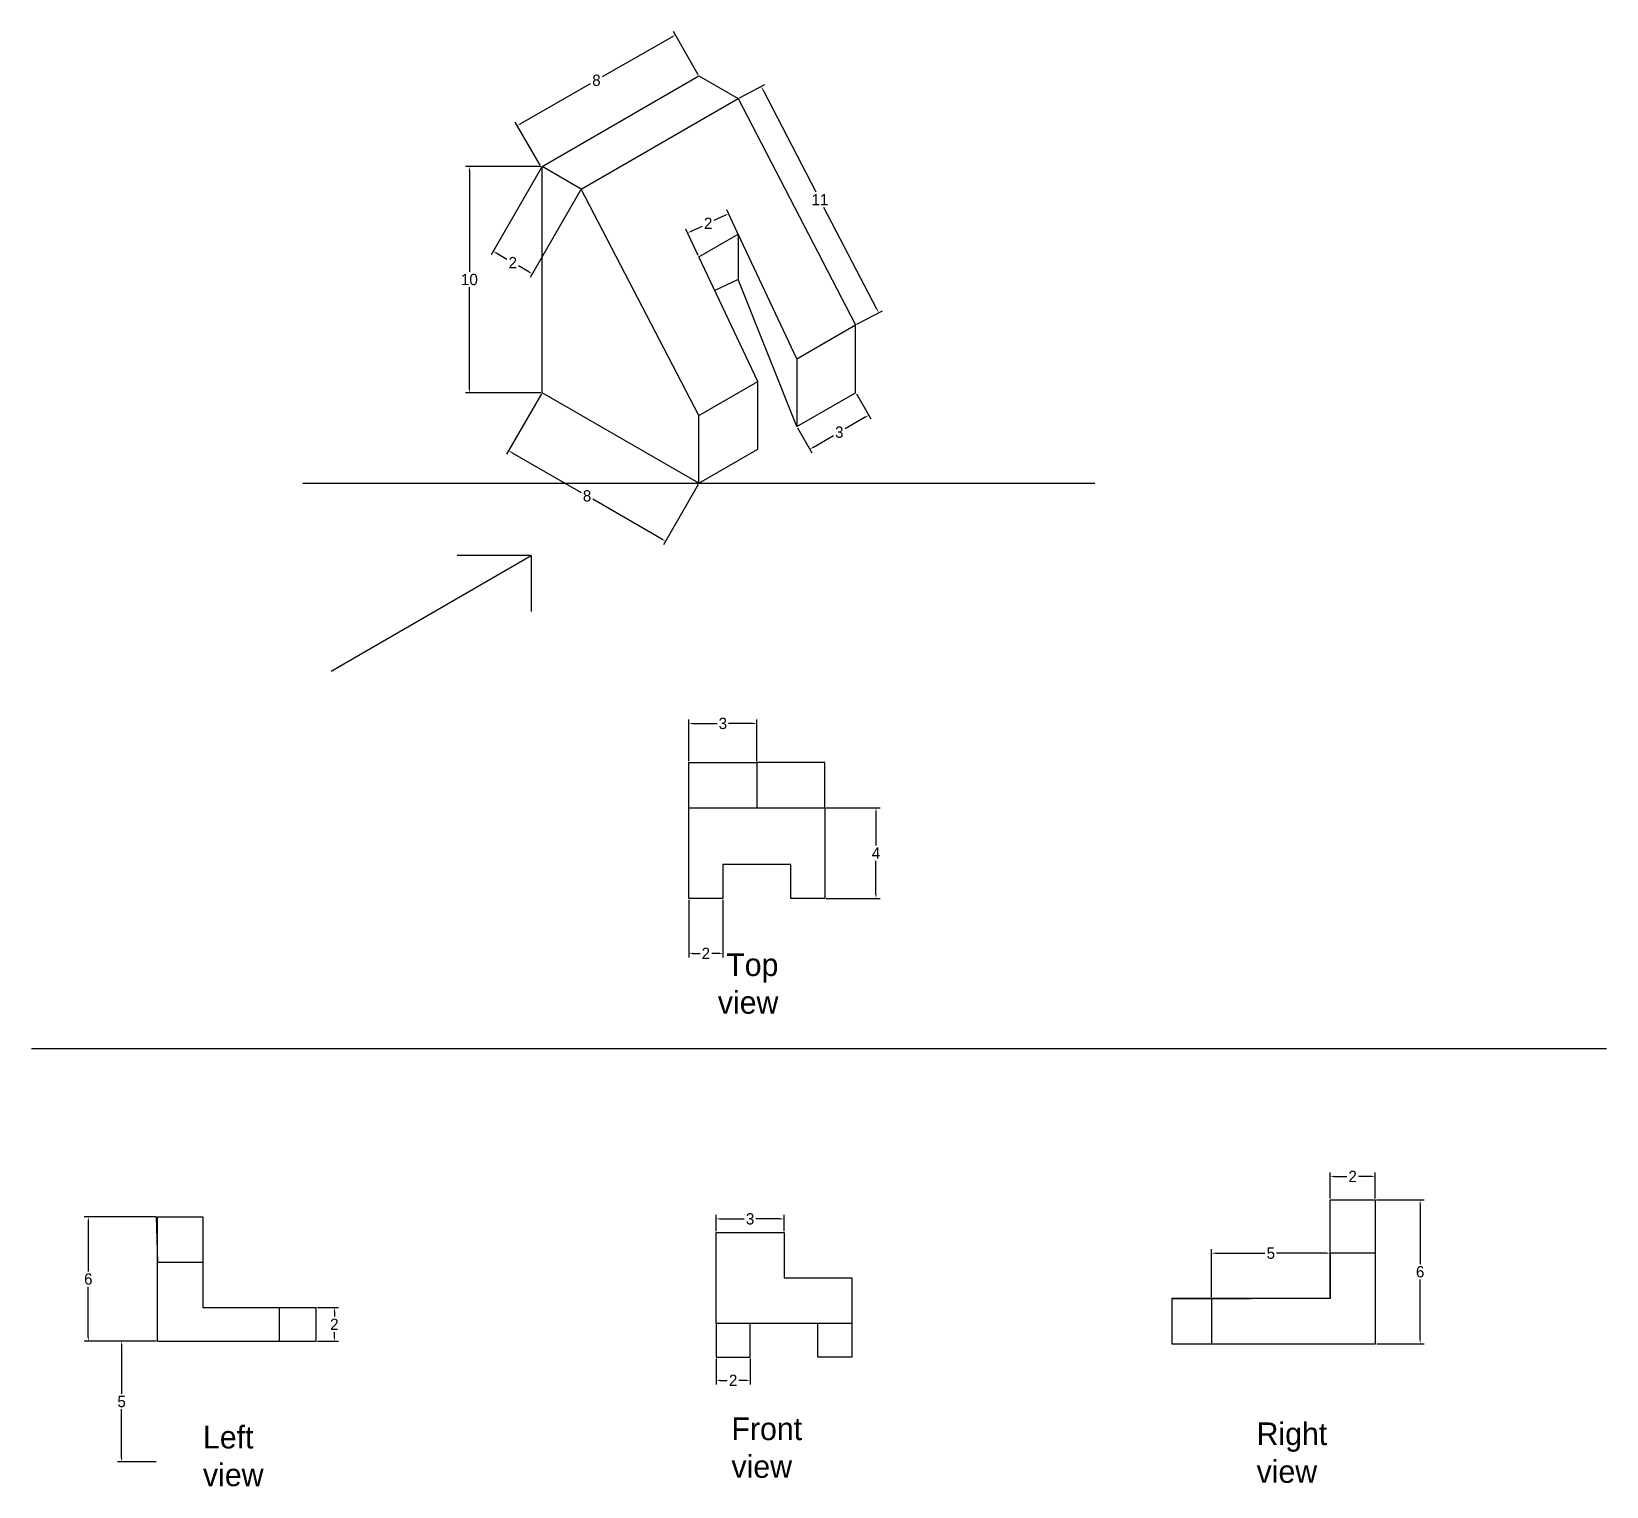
# Model space of a CAD drawing. Header units: inches. Extents: x 30.4 to 100, y -27.3 to 37.
import ezdxf

# ---------------------------------------------------------------- set-up
doc = ezdxf.new("R2010")
doc.units = ezdxf.units.IN
doc.header["$MEASUREMENT"] = 0
doc.dimstyles.get("Standard").update_dxf_attribs({"dimtxt": 0.5, "dimasz": 0.18, "dimexe": 0.18, "dimexo": 0.0625, "dimgap": 0.09, "dimtad": 0, "dimtih": 1, "dimtoh": 1, "dimdec": 0, "dimzin": 0, "dimdsep": 46, "dimtxsty": 'Standard', "dimcen": 0.09, "dimadec": 0, "dimazin": 0, "dimtfac": 1, "dimtdec": 0, "dimtofl": 0, "dimtmove": 0, "dimatfit": 3, "dimfxl": 1, "dimtolj": 1, "dimtzin": 0, "dimarcsym": 0})

# ---------------------------------------------------------------- blocks, each defined once
blk = doc.blocks.new('*D2')
at = {"color": 0, "lineweight": -2}
for p, q in [((52.902, 30.988), (49.571, 30.988)), ((49.751, 30.808), (49.751, 26.328)), ((49.751, 21.168), (49.751, 25.648)), ((52.902, 20.988), (49.571, 20.988))]:
    blk.add_line(p, q, dxfattribs=at)
at = {"color": 0}
for points in [[(49.721, 30.808), (49.781, 30.808), (49.751, 30.988)], [(49.721, 21.168), (49.781, 21.168), (49.751, 20.988)]]:
    blk.add_solid(points, dxfattribs=at)
at = {"layer": 'Defpoints', "color": 0}
for p in [(52.965, 30.988), (49.751, 20.988), (52.965, 20.988)]:
    blk.add_point(p, dxfattribs=at)
at = {"color": 0, "insert": (49.751, 25.988), "char_height": 0.5, "attachment_point": 5}
blk.add_mtext('\\A1;10', dxfattribs=at)
blk = doc.blocks.new('*D3')
at = {"color": 0, "lineweight": -2}
for p, q in [((52.934, 30.934), (50.71, 27.082)), ((54.666, 29.934), (52.442, 26.082)), ((50.956, 27.148), (51.409, 26.886)), ((52.376, 26.328), (51.922, 26.59))]:
    blk.add_line(p, q, dxfattribs=at)
at = {"color": 0}
for points in [[(50.971, 27.174), (50.941, 27.122), (50.8, 27.238)], [(52.391, 26.354), (52.361, 26.302), (52.532, 26.238)]]:
    blk.add_solid(points, dxfattribs=at)
at = {"layer": 'Defpoints', "color": 0}
for p in [(52.965, 30.988), (54.697, 29.988), (52.532, 26.238)]:
    blk.add_point(p, dxfattribs=at)
at = {"color": 0, "insert": (51.666, 26.738), "char_height": 0.5, "attachment_point": 5}
blk.add_mtext('\\A1;2', dxfattribs=at)
blk = doc.blocks.new('*D4')
at = {"color": 0, "lineweight": -2}
for p, q in [((52.934, 20.934), (51.396, 18.271)), ((51.642, 18.337), (54.694, 16.575)), ((59.862, 16.934), (58.324, 14.271)), ((58.258, 14.517), (55.207, 16.279))]:
    blk.add_line(p, q, dxfattribs=at)
at = {"color": 0}
for points in [[(51.657, 18.363), (51.627, 18.311), (51.486, 18.427)], [(58.273, 14.543), (58.243, 14.491), (58.414, 14.427)]]:
    blk.add_solid(points, dxfattribs=at)
at = {"layer": 'Defpoints', "color": 0}
for p in [(52.965, 20.988), (59.893, 16.988), (58.414, 14.427)]:
    blk.add_point(p, dxfattribs=at)
at = {"color": 0, "insert": (54.95, 16.427), "char_height": 0.5, "attachment_point": 5}
blk.add_mtext('\\A1;8', dxfattribs=at)
blk = doc.blocks.new('*D5')
at = {"color": 0, "lineweight": -2}
for p, q in [((59.862, 35.043), (58.77, 36.951)), ((58.703, 36.706), (55.621, 34.942)), ((52.025, 32.884), (55.107, 34.648)), ((52.871, 31.043), (51.779, 32.951))]:
    blk.add_line(p, q, dxfattribs=at)
at = {"color": 0}
for points in [[(58.688, 36.732), (58.718, 36.68), (58.859, 36.795)], [(52.01, 32.91), (52.04, 32.858), (51.869, 32.795)]]:
    blk.add_solid(points, dxfattribs=at)
at = {"layer": 'Defpoints', "color": 0}
for p in [(58.859, 36.795), (59.893, 34.988), (52.902, 30.988)]:
    blk.add_point(p, dxfattribs=at)
at = {"color": 0, "insert": (55.364, 34.795), "char_height": 0.5, "attachment_point": 5}
blk.add_mtext('\\A1;8', dxfattribs=at)
blk = doc.blocks.new('*D6')
at = {"color": 0, "lineweight": -2}
for p, q in [((66.852, 20.934), (67.487, 19.836)), ((67.241, 19.902), (66.354, 19.39)), ((64.254, 19.434), (64.889, 18.336)), ((64.954, 18.582), (65.841, 19.093))]:
    blk.add_line(p, q, dxfattribs=at)
at = {"color": 0}
for points in [[(67.226, 19.928), (67.256, 19.876), (67.397, 19.992)], [(64.939, 18.608), (64.969, 18.556), (64.799, 18.492)]]:
    blk.add_solid(points, dxfattribs=at)
at = {"layer": 'Defpoints', "color": 0}
for p in [(66.821, 20.988), (67.397, 19.992), (64.223, 19.488)]:
    blk.add_point(p, dxfattribs=at)
at = {"color": 0, "insert": (66.098, 19.242), "char_height": 0.5, "attachment_point": 5}
blk.add_mtext('\\A1;3', dxfattribs=at)
blk = doc.blocks.new('*D7')
at = {"color": 0, "lineweight": -2}
for p, q in [((61.046, 28.824), (60.558, 28.595)), ((61.68, 27.898), (61.132, 29.064)), ((59.866, 27.045), (59.318, 28.211)), ((59.558, 28.125), (60.045, 28.354))]:
    blk.add_line(p, q, dxfattribs=at)
at = {"color": 0}
for points in [[(61.033, 28.852), (61.059, 28.797), (61.209, 28.901)], [(59.545, 28.152), (59.57, 28.098), (59.395, 28.048)]]:
    blk.add_solid(points, dxfattribs=at)
at = {"layer": 'Defpoints', "color": 0}
for p in [(61.209, 28.901), (61.707, 27.841), (59.893, 26.988)]:
    blk.add_point(p, dxfattribs=at)
at = {"color": 0, "insert": (60.302, 28.475), "char_height": 0.5, "attachment_point": 5}
blk.add_mtext('\\A1;2', dxfattribs=at)
blk = doc.blocks.new('*D8')
at = {"color": 0, "lineweight": -2}
for p, q in [((61.681, 34.017), (62.806, 34.602)), ((62.73, 34.359), (65.068, 29.859)), ((67.76, 24.679), (65.421, 29.179)), ((66.877, 24.017), (68.003, 24.602))]:
    blk.add_line(p, q, dxfattribs=at)
at = {"color": 0}
for points in [[(62.756, 34.373), (62.703, 34.346), (62.647, 34.519)], [(67.786, 24.693), (67.733, 24.665), (67.843, 24.519)]]:
    blk.add_solid(points, dxfattribs=at)
at = {"layer": 'Defpoints', "color": 0}
for p in [(61.625, 33.988), (67.843, 24.519), (66.821, 23.988)]:
    blk.add_point(p, dxfattribs=at)
at = {"color": 0, "insert": (65.245, 29.519), "char_height": 0.5, "attachment_point": 5}
blk.add_mtext('\\A1;11', dxfattribs=at)
blk = doc.blocks.new('*D12')
at = {"color": 0, "lineweight": -2}
for p, q in [((35.904, -15.432), (32.727, -15.432)), ((32.907, -15.612), (32.907, -17.842)), ((32.907, -20.752), (32.907, -18.522)), ((35.904, -20.932), (32.727, -20.932))]:
    blk.add_line(p, q, dxfattribs=at)
at = {"color": 0}
for points in [[(32.877, -15.612), (32.937, -15.612), (32.907, -15.432)], [(32.877, -20.752), (32.937, -20.752), (32.907, -20.932)]]:
    blk.add_solid(points, dxfattribs=at)
at = {"layer": 'Defpoints', "color": 0}
for p in [(35.966, -15.432), (32.907, -20.932), (35.966, -20.932)]:
    blk.add_point(p, dxfattribs=at)
at = {"color": 0, "insert": (32.907, -18.182), "char_height": 0.5, "attachment_point": 5}
blk.add_mtext('\\A1;6', dxfattribs=at)
blk = doc.blocks.new('*D13')
at = {"color": 0, "lineweight": -2}
for p, q in [((35.841, -20.932), (34.2, -20.932)), ((34.38, -21.112), (34.38, -23.255)), ((34.38, -26.078), (34.38, -23.935)), ((35.904, -26.258), (34.2, -26.258))]:
    blk.add_line(p, q, dxfattribs=at)
at = {"color": 0}
for points in [[(34.35, -21.112), (34.41, -21.112), (34.38, -20.932)], [(34.35, -26.078), (34.41, -26.078), (34.38, -26.258)]]:
    blk.add_solid(points, dxfattribs=at)
at = {"layer": 'Defpoints', "color": 0}
for p in [(34.38, -20.932), (35.904, -20.932), (35.966, -26.258)]:
    blk.add_point(p, dxfattribs=at)
at = {"color": 0, "insert": (34.38, -23.595), "char_height": 0.5, "attachment_point": 5}
blk.add_mtext('\\A1;5', dxfattribs=at)
blk = doc.blocks.new('*D14')
at = {"color": 0, "lineweight": -2}
for p, q in [((43.043, -19.432), (43.962, -19.432)), ((43.782, -19.612), (43.782, -19.842)), ((43.782, -20.752), (43.782, -20.522)), ((43.043, -20.932), (43.962, -20.932))]:
    blk.add_line(p, q, dxfattribs=at)
at = {"color": 0}
for points in [[(43.752, -19.612), (43.812, -19.612), (43.782, -19.432)], [(43.752, -20.752), (43.812, -20.752), (43.782, -20.932)]]:
    blk.add_solid(points, dxfattribs=at)
at = {"layer": 'Defpoints', "color": 0}
for p in [(42.98, -19.432), (42.98, -20.932), (43.782, -20.932)]:
    blk.add_point(p, dxfattribs=at)
at = {"color": 0, "insert": (43.782, -20.182), "char_height": 0.5, "attachment_point": 5}
blk.add_mtext('\\A1;2', dxfattribs=at)
blk = doc.blocks.new('*D15')
at = {"color": 0, "lineweight": -2}
for p, q in [((60.656, -21.688), (60.656, -22.838)), ((62.156, -21.688), (62.156, -22.838)), ((60.836, -22.658), (61.149, -22.658)), ((61.976, -22.658), (61.662, -22.658))]:
    blk.add_line(p, q, dxfattribs=at)
at = {"color": 0}
for points in [[(60.836, -22.628), (60.836, -22.688), (60.656, -22.658)], [(61.976, -22.628), (61.976, -22.688), (62.156, -22.658)]]:
    blk.add_solid(points, dxfattribs=at)
at = {"layer": 'Defpoints', "color": 0}
for p in [(60.656, -21.626), (62.156, -21.626), (62.156, -22.658)]:
    blk.add_point(p, dxfattribs=at)
at = {"color": 0, "insert": (61.406, -22.658), "char_height": 0.5, "attachment_point": 5}
blk.add_mtext('\\A1;2', dxfattribs=at)
blk = doc.blocks.new('*D16')
at = {"color": 0, "lineweight": -2}
for p, q in [((60.656, -16.063), (60.656, -15.344)), ((60.836, -15.524), (61.899, -15.524)), ((63.476, -15.524), (62.412, -15.524)), ((63.656, -16.063), (63.656, -15.344))]:
    blk.add_line(p, q, dxfattribs=at)
at = {"color": 0}
for points in [[(60.836, -15.494), (60.836, -15.554), (60.656, -15.524)], [(63.476, -15.494), (63.476, -15.554), (63.656, -15.524)]]:
    blk.add_solid(points, dxfattribs=at)
at = {"layer": 'Defpoints', "color": 0}
for p in [(63.656, -15.524), (60.656, -16.126), (63.656, -16.126)]:
    blk.add_point(p, dxfattribs=at)
at = {"color": 0, "insert": (62.156, -15.524), "char_height": 0.5, "attachment_point": 5}
blk.add_mtext('\\A1;3', dxfattribs=at)
blk = doc.blocks.new('*D19')
at = {"color": 0, "lineweight": -2}
for p, q in [((87.79, -14.624), (87.79, -13.465)), ((87.97, -13.645), (88.53, -13.645)), ((89.605, -13.645), (89.044, -13.645)), ((89.785, -14.624), (89.785, -13.465))]:
    blk.add_line(p, q, dxfattribs=at)
at = {"color": 0}
for points in [[(87.97, -13.615), (87.97, -13.675), (87.79, -13.645)], [(89.605, -13.615), (89.605, -13.675), (89.785, -13.645)]]:
    blk.add_solid(points, dxfattribs=at)
at = {"layer": 'Defpoints', "color": 0}
for p in [(89.785, -13.645), (87.79, -14.686), (89.785, -14.686)]:
    blk.add_point(p, dxfattribs=at)
at = {"color": 0, "insert": (88.787, -13.645), "char_height": 0.5, "attachment_point": 5}
blk.add_mtext('\\A1;2', dxfattribs=at)
blk = doc.blocks.new('*D20')
at = {"color": 0, "lineweight": -2}
for p, q in [((82.548, -18.975), (82.548, -16.858)), ((82.728, -17.038), (84.912, -17.038)), ((87.61, -17.038), (85.426, -17.038)), ((87.79, -18.975), (87.79, -16.858))]:
    blk.add_line(p, q, dxfattribs=at)
at = {"color": 0}
for points in [[(82.728, -17.008), (82.728, -17.068), (82.548, -17.038)], [(87.61, -17.008), (87.61, -17.068), (87.79, -17.038)]]:
    blk.add_solid(points, dxfattribs=at)
at = {"layer": 'Defpoints', "color": 0}
for p in [(87.79, -17.038), (82.548, -19.038), (87.79, -19.038)]:
    blk.add_point(p, dxfattribs=at)
at = {"color": 0, "insert": (85.169, -17.038), "char_height": 0.5, "attachment_point": 5}
blk.add_mtext('\\A1;5', dxfattribs=at)
blk = doc.blocks.new('*D21')
at = {"color": 0, "lineweight": -2}
for p, q in [((59.452, 4.704), (59.452, 6.552)), ((59.632, 6.372), (60.695, 6.372)), ((62.272, 6.372), (61.208, 6.372)), ((62.452, 4.704), (62.452, 6.552))]:
    blk.add_line(p, q, dxfattribs=at)
at = {"color": 0}
for points in [[(59.632, 6.402), (59.632, 6.342), (59.452, 6.372)], [(62.272, 6.402), (62.272, 6.342), (62.452, 6.372)]]:
    blk.add_solid(points, dxfattribs=at)
at = {"layer": 'Defpoints', "color": 0}
for p in [(62.452, 6.372), (59.452, 4.642), (62.452, 4.642)]:
    blk.add_point(p, dxfattribs=at)
at = {"color": 0, "insert": (60.952, 6.372), "char_height": 0.5, "attachment_point": 5}
blk.add_mtext('\\A1;3', dxfattribs=at)
blk = doc.blocks.new('*D22')
at = {"color": 0, "lineweight": -2}
for p, q in [((59.452, -1.421), (59.452, -3.968)), ((60.952, -1.421), (60.952, -3.968)), ((59.632, -3.788), (59.945, -3.788)), ((60.772, -3.788), (60.458, -3.788))]:
    blk.add_line(p, q, dxfattribs=at)
at = {"color": 0}
for points in [[(59.632, -3.758), (59.632, -3.818), (59.452, -3.788)], [(60.772, -3.758), (60.772, -3.818), (60.952, -3.788)]]:
    blk.add_solid(points, dxfattribs=at)
at = {"layer": 'Defpoints', "color": 0}
for p in [(59.452, -1.358), (60.952, -1.358), (60.952, -3.788)]:
    blk.add_point(p, dxfattribs=at)
at = {"color": 0, "insert": (60.202, -3.788), "char_height": 0.5, "attachment_point": 5}
blk.add_mtext('\\A1;2', dxfattribs=at)
blk = doc.blocks.new('*D23')
at = {"color": 0, "lineweight": -2}
for p, q in [((65.514, 2.642), (67.9, 2.642)), ((67.72, 2.462), (67.72, 0.982)), ((67.72, -1.178), (67.72, 0.302)), ((65.514, -1.358), (67.9, -1.358))]:
    blk.add_line(p, q, dxfattribs=at)
at = {"color": 0}
for points in [[(67.69, 2.462), (67.75, 2.462), (67.72, 2.642)], [(67.69, -1.178), (67.75, -1.178), (67.72, -1.358)]]:
    blk.add_solid(points, dxfattribs=at)
at = {"layer": 'Defpoints', "color": 0}
for p in [(65.452, 2.642), (65.452, -1.358), (67.72, -1.358)]:
    blk.add_point(p, dxfattribs=at)
at = {"color": 0, "insert": (67.72, 0.642), "char_height": 0.5, "attachment_point": 5}
blk.add_mtext('\\A1;4', dxfattribs=at)
blk = doc.blocks.new('*D25')
at = {"color": 0, "lineweight": -2}
for p, q in [((89.847, -14.686), (91.951, -14.686)), ((91.771, -14.866), (91.771, -17.522)), ((91.771, -20.858), (91.771, -18.202)), ((89.852, -21.038), (91.951, -21.038))]:
    blk.add_line(p, q, dxfattribs=at)
at = {"color": 0}
for points in [[(91.741, -14.866), (91.801, -14.866), (91.771, -14.686)], [(91.741, -20.858), (91.801, -20.858), (91.771, -21.038)]]:
    blk.add_solid(points, dxfattribs=at)
at = {"layer": 'Defpoints', "color": 0}
for p in [(89.785, -14.686), (91.771, -14.686), (89.79, -21.038)]:
    blk.add_point(p, dxfattribs=at)
at = {"color": 0, "insert": (91.771, -17.862), "char_height": 0.5, "attachment_point": 5}
blk.add_mtext('\\A1;6', dxfattribs=at)

msp = doc.modelspace()

# ---------------------------------------------------------------- linework, layer by layer
for p, q in [((52.965, 30.988), (59.893, 34.988)), ((59.893, 34.988), (61.625, 33.988)), ((54.697, 29.988), (61.625, 33.988)), ((61.625, 33.988), (66.821, 23.988)), ((52.965, 20.988), (52.965, 30.988)), ((54.697, 29.988), (52.965, 30.988)), ((59.893, 19.988), (54.697, 29.988)), ((59.893, 26.988), (61.635, 27.994)), ((64.223, 22.488), (61.635, 27.994)), ((61.635, 27.994), (61.635, 25.994)), ((62.491, 21.488), (59.893, 26.988)), ((61.635, 25.994), (60.595, 25.503)), ((64.223, 19.488), (61.635, 25.994)), ((64.223, 22.488), (66.821, 23.988)), ((66.821, 20.988), (66.821, 23.988)), ((64.223, 22.488), (64.223, 19.488)), ((59.893, 16.988), (52.965, 20.988)), ((59.893, 19.988), (62.491, 21.488)), ((62.491, 18.488), (62.491, 21.488)), ((64.223, 19.488), (66.821, 20.988)), ((59.893, 16.988), (59.893, 19.988)), ((59.893, 16.988), (62.491, 18.488)), ((42.393, 16.988), (77.393, 16.988)), ((43.647, 8.69), (52.485, 13.793)), ((52.485, 13.793), (49.216, 13.793)), ((52.485, 13.793), (52.485, 11.323)), ((59.452, 2.642), (59.452, 4.642)), ((59.452, 4.642), (62.452, 4.642)), ((62.452, 4.642), (62.452, 2.642)), ((65.452, 4.642), (62.452, 4.642)), ((65.452, 2.642), (65.452, 4.642)), ((59.452, 2.642), (65.452, 2.642)), ((59.452, -1.358), (59.452, 2.642)), ((62.452, 2.642), (65.452, 2.642)), ((65.452, 2.642), (65.452, -1.358)), ((63.952, 0.142), (60.952, 0.142)), ((60.952, 0.142), (60.952, -1.358)), ((63.952, -1.358), (63.952, 0.142)), ((60.952, -1.358), (59.452, -1.358)), ((65.452, -1.358), (63.952, -1.358)), ((30.396, -7.99), (100.006, -7.99)), ((87.79, -17.038), (87.79, -14.686)), ((87.79, -14.686), (89.785, -14.686)), ((89.785, -14.686), (89.785, -17.038)), ((35.904, -15.432), (35.966, -17.432)), ((35.966, -17.432), (35.966, -15.432)), ((35.966, -15.432), (37.966, -15.432)), ((37.966, -15.432), (37.966, -17.432)), ((60.656, -20.126), (60.656, -16.126)), ((60.656, -16.126), (63.656, -16.126)), ((63.656, -16.126), (63.656, -18.126)), ((89.79, -17.038), (87.79, -17.038)), ((87.79, -17.038), (87.79, -19.038)), ((89.79, -19.038), (89.79, -17.038)), ((35.966, -20.932), (35.966, -17.432)), ((35.966, -17.432), (37.966, -17.432)), ((37.966, -17.432), (37.966, -19.432)), ((63.656, -18.126), (66.656, -18.126)), ((66.656, -18.126), (66.656, -20.126)), ((37.966, -19.432), (41.349, -19.432)), ((41.349, -19.432), (41.349, -20.932)), ((41.349, -19.432), (42.98, -19.432)), ((42.98, -20.932), (42.98, -19.432)), ((80.801, -19.038), (80.79, -21.038)), ((87.79, -19.038), (80.801, -19.038)), ((80.801, -19.038), (84.295, -19.038)), ((80.801, -19.038), (82.548, -19.038)), ((82.548, -19.038), (82.548, -21.038)), ((89.79, -21.038), (89.79, -19.038)), ((60.656, -20.126), (62.156, -20.126)), ((60.656, -20.126), (60.656, -21.626)), ((62.156, -20.126), (65.156, -20.126)), ((62.156, -21.626), (62.156, -20.126)), ((65.156, -20.126), (66.656, -20.126)), ((65.156, -21.626), (65.156, -20.126)), ((66.656, -20.126), (66.656, -21.626)), ((35.966, -20.932), (41.466, -20.932)), ((41.349, -20.932), (42.98, -20.932)), ((80.79, -21.038), (86.29, -21.038)), ((86.29, -21.038), (89.79, -21.038)), ((60.656, -21.626), (62.156, -21.626)), ((66.656, -21.626), (65.156, -21.626))]:
    msp.add_line(p, q)

# ---------------------------------------------------------------- texts
at = {"char_height": 1, "width": 4.25557, "attachment_point": 1}
for s, insert in [(' Top view', (60.731, -3.788)), ('Front view', (61.333, -24.298)), ('Left  view', (37.976, -24.667)), ('Right view', (84.542, -24.519))]:
    msp.add_mtext(s, dxfattribs=dict(at, insert=insert))

# ---------------------------------------------------------------- dimensions: what is measured, and where the dimension line sits
for p1, p2, distance, picture, middle in [((52.902, 30.988), (59.893, 34.988), 2.082, '*D5', (55.364, 34.795)), ((61.625, 33.988), (66.821, 23.988), 1.151, '*D8', (65.245, 29.519)), ((52.965, 30.988), (54.697, 29.988), -4.33, '*D3', (51.666, 26.738)), ((59.893, 26.988), (61.707, 27.841), 1.171, '*D7', (60.302, 28.475)), ((52.965, 20.988), (59.893, 16.988), -2.957, '*D4', (54.95, 16.427)), ((64.223, 19.488), (66.821, 20.988), -1.151, '*D6', (66.098, 19.242))]:
    dim = msp.add_aligned_dim(p1=p1, p2=p2, distance=distance, dimstyle='Standard')
    dim.commit()
    dim.dimension.update_dxf_attribs({"geometry": picture, "text_midpoint": middle})
for base, p1, p2, picture, middle in [((49.751, 20.988), (52.965, 30.988), (52.965, 20.988), '*D2', (49.751, 25.988)), ((67.72, -1.358), (65.452, 2.642), (65.452, -1.358), '*D23', (67.72, 0.642)), ((91.771, -14.686), (89.79, -21.038), (89.785, -14.686), '*D25', (91.771, -17.862)), ((32.90698199, -20.931655425), (35.966097554, -15.431655425), (35.966097554, -20.931655425), '*D12', (32.90698199, -18.181655425)), ((43.781522842, -20.931655425), (42.980118018, -19.431655425), (42.980118018, -20.931655425), '*D14', (43.781522842, -20.181655425)), ((34.38, -20.932), (35.966, -26.258), (35.904, -20.932), '*D13', (34.38, -23.595))]:
    dim = msp.add_linear_dim(base=base, p1=p1, p2=p2, angle=90, dimstyle='Standard')
    dim.commit()
    dim.dimension.update_dxf_attribs({"geometry": picture, "text_midpoint": middle})
for base, p1, p2, picture, middle in [((62.452, 6.372), (59.452, 4.642), (62.452, 4.642), '*D21', (60.952, 6.372)), ((60.951803815, -3.788136864), (59.451803815, -1.358423725), (60.951803815, -1.358423725), '*D22', (60.201803815, -3.788136864)), ((89.785, -13.645), (87.79, -14.686), (89.785, -14.686), '*D19', (88.787, -13.645)), ((63.656, -15.524), (60.656, -16.126), (63.656, -16.126), '*D16', (62.156, -15.524)), ((87.79, -17.038), (82.548, -19.038), (87.79, -19.038), '*D20', (85.169, -17.038)), ((62.155819354, -22.658358701), (60.655819354, -21.625987934), (62.155819354, -21.625987934), '*D15', (61.405819354, -22.658358701))]:
    dim = msp.add_linear_dim(base=base, p1=p1, p2=p2, dimstyle='Standard')
    dim.commit()
    dim.dimension.update_dxf_attribs({"geometry": picture, "text_midpoint": middle})

doc.saveas('drawing.dxf')
